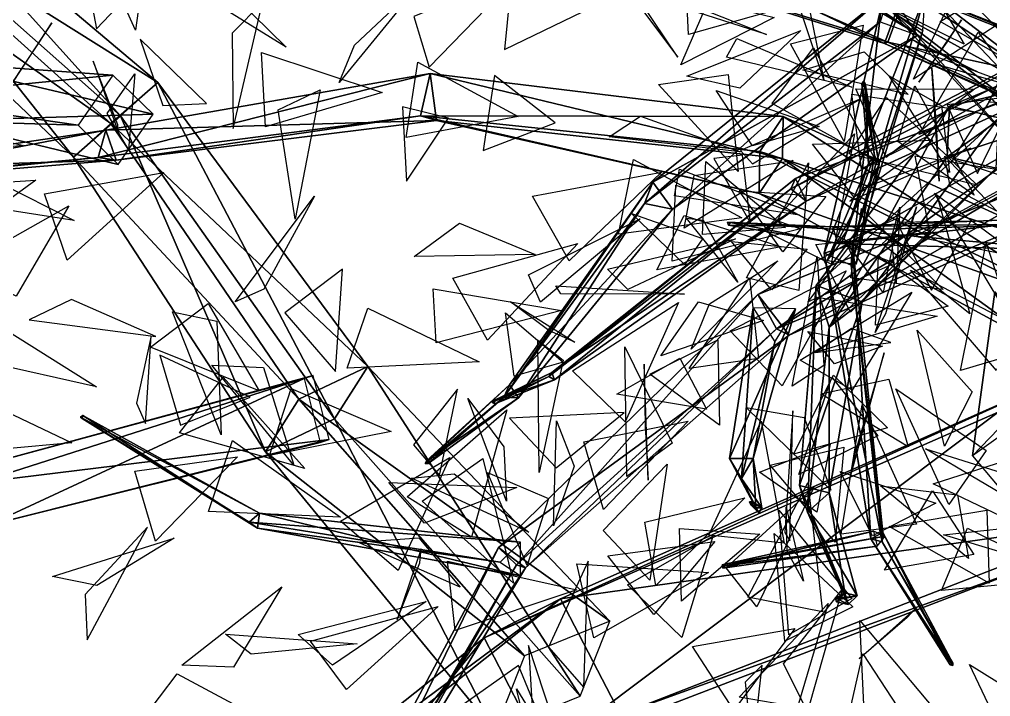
# Model space of a CAD drawing. Extents: x -154 to 171, y -158 to 169.
# Drawn here: x -75.54 to -37.24, y -8.36 to 18.35 of the extents above; entities that cross this region are included whole.
import ezdxf

# ---------------------------------------------------------------- set-up
doc = ezdxf.new("R2010")
doc.units = 0
doc.layers.add('Branches', color=15, linetype='CONTINUOUS')
doc.layers.add('Leaves', color=3, linetype='CONTINUOUS')

msp = doc.modelspace()

# ---------------------------------------------------------------- linework, layer by layer
at = {"layer": 'Branches', "color": 15}
for points in [[(-52.066509, 25.75106, 314.186584), (-52.203819, 24.988531, 314.282074), (-40.23373, 17.837292, 301.195007)], [(-52.066509, 25.75106, 314.186584), (-40.23373, 17.837292, 301.195007), (-39.773926, 19.485762, 300.795349)], [(-82.150711, 23.427803, 176.384674), (-81.130836, 25.178076, 178.014786), (-70.078987, 15.867599, 179.529648)], [(-81.130836, 25.178076, 178.014786), (-82.094101, 23.889957, 180.05777), (-71.551414, 14.541739, 182.021744)], [(-81.130836, 25.178076, 178.014786), (-71.551414, 14.541739, 182.021744), (-70.078987, 15.867599, 179.529648)], [(-52.203819, 24.988531, 314.282074), (-41.261868, 18.792524, 300.167633), (-40.23373, 17.837292, 301.195007)], [(-82.094101, 23.889957, 180.05777), (-83.113976, 22.139685, 178.427658), (-73.405525, 12.918018, 180.006241)], [(-82.094101, 23.889957, 180.05777), (-73.405525, 12.918018, 180.006241), (-71.551414, 14.541739, 182.021744)], [(-83.113976, 22.139685, 178.427658), (-82.150711, 23.427803, 176.384674), (-71.933098, 14.243878, 177.514145)], [(-82.150711, 23.427803, 176.384674), (-70.078987, 15.867599, 179.529648), (-71.933098, 14.243878, 177.514145)], [(-54.120152, 23.464525, 265.13681), (-54.262428, 21.480536, 264.576202), (-41.428101, 17.402689, 268.243652)], [(-54.120152, 23.464525, 265.13681), (-41.428101, 17.402689, 268.243652), (-40.650139, 19.526861, 268.360413)], [(-54.262428, 21.480536, 264.576202), (-53.739105, 22.889175, 263.188873), (-41.297386, 17.445723, 265.982666)], [(-53.739105, 22.889175, 263.188873), (-40.519424, 19.569895, 266.099426), (-41.297386, 17.445723, 265.982666)], [(-83.113976, 22.139685, 178.427658), (-71.933098, 14.243878, 177.514145), (-73.405525, 12.918018, 180.006241)], [(-54.262428, 21.480536, 264.576202), (-41.297386, 17.445723, 265.982666), (-41.428101, 17.402689, 268.243652)], [(-41.297386, 17.445723, 265.982666), (-40.519424, 19.569895, 266.099426), (-27.719301, 14.497187, 264.252625)], [(-40.519424, 19.569895, 266.099426), (-40.650139, 19.526861, 268.360413), (-27.474224, 14.258858, 267.100555)], [(-40.519424, 19.569895, 266.099426), (-27.474224, 14.258858, 267.100555), (-27.719301, 14.497187, 264.252625)], [(-50.884266, 11.087551, 274.020233), (-41.215485, 19.468288, 267.81427), (-41.590355, 18.259283, 266.169495)], [(-50.884266, 11.087551, 274.020233), (-50.556931, 11.936194, 275.019348), (-41.215485, 19.468288, 267.81427)], [(-50.556931, 11.936194, 275.019348), (-40.115448, 17.731304, 267.530884), (-41.215485, 19.468288, 267.81427)], [(-43.803493, 9.12958, 310.539917), (-39.816929, 19.312456, 301.477661), (-41.54641, 18.894297, 300.601227)], [(-43.803493, 9.12958, 310.539917), (-42.688122, 9.474907, 311.012054), (-39.816929, 19.312456, 301.477661)], [(-42.688122, 9.474907, 311.012054), (-39.906189, 17.908825, 300.079102), (-39.816929, 19.312456, 301.477661)], [(-40.650139, 19.526861, 268.360413), (-41.428101, 17.402689, 268.243652), (-28.604296, 11.62536, 266.977417)], [(-41.261868, 18.792524, 300.167633), (-39.773926, 19.485762, 300.795349), (-32.718643, 14.090823, 284.005066)], [(-40.650139, 19.526861, 268.360413), (-28.604296, 11.62536, 266.977417), (-27.474224, 14.258858, 267.100555)], [(-39.773926, 19.485762, 300.795349), (-40.23373, 17.837292, 301.195007), (-32.609459, 11.903148, 284.394928)], [(-39.773926, 19.485762, 300.795349), (-32.609459, 11.903148, 284.394928), (-32.718643, 14.090823, 284.005066)], [(-42.733593, 8.65823, 310.071533), (-43.803493, 9.12958, 310.539917), (-41.54641, 18.894297, 300.601227)], [(-42.733593, 8.65823, 310.071533), (-41.54641, 18.894297, 300.601227), (-39.906189, 17.908825, 300.079102)], [(-40.23373, 17.837292, 301.195007), (-41.261868, 18.792524, 300.167633), (-34.708183, 11.643952, 283.703552)], [(-41.261868, 18.792524, 300.167633), (-34.817368, 13.831628, 283.31369), (-34.708183, 11.643952, 283.703552)], [(-41.261868, 18.792524, 300.167633), (-32.718643, 14.090823, 284.005066), (-34.817368, 13.831628, 283.31369)], [(-45.111996, 11.661265, 168.582825), (-32.69685, 18.419437, 166.475189), (-32.920994, 17.752966, 164.875336)], [(-45.111996, 11.661265, 168.582825), (-44.933117, 12.074757, 169.50943), (-32.69685, 18.419437, 166.475189)], [(-44.933117, 12.074757, 169.50943), (-32.294109, 16.752464, 166.139114), (-32.69685, 18.419437, 166.475189)], [(-49.788574, 10.86835, 274.779846), (-50.884266, 11.087551, 274.020233), (-41.590355, 18.259283, 266.169495)], [(-49.788574, 10.86835, 274.779846), (-41.590355, 18.259283, 266.169495), (-40.115448, 17.731304, 267.530884)], [(-50.556931, 11.936194, 275.019348), (-49.788574, 10.86835, 274.779846), (-40.115448, 17.731304, 267.530884)], [(-44.507404, 11.174744, 169.244263), (-45.111996, 11.661265, 168.582825), (-32.920994, 17.752966, 164.875336)], [(-44.507404, 11.174744, 169.244263), (-32.920994, 17.752966, 164.875336), (-32.294109, 16.752464, 166.139114)], [(-42.688122, 9.474907, 311.012054), (-42.733593, 8.65823, 310.071533), (-39.906189, 17.908825, 300.079102)], [(-40.23373, 17.837292, 301.195007), (-34.708183, 11.643952, 283.703552), (-32.609459, 11.903148, 284.394928)], [(-41.428101, 17.402689, 268.243652), (-41.297386, 17.445723, 265.982666), (-28.849373, 11.863689, 264.129486)], [(-41.428101, 17.402689, 268.243652), (-28.849373, 11.863689, 264.129486), (-28.604296, 11.62536, 266.977417)], [(-41.297386, 17.445723, 265.982666), (-27.719301, 14.497187, 264.252625), (-28.849373, 11.863689, 264.129486)], [(-38.951305, 12.935794, 195.467804), (-32.430561, 17.59593, 183.859512), (-32.764942, 14.944407, 183.186234)], [(-38.951305, 12.935794, 195.467804), (-38.855732, 14.928988, 196.27774), (-32.430561, 17.59593, 183.859512)], [(-38.855732, 14.928988, 196.27774), (-30.017172, 16.990618, 185.044785), (-32.430561, 17.59593, 183.859512)], [(-38.855732, 14.928988, 196.27774), (-36.918232, 14.470412, 197.098572), (-30.017172, 16.990618, 185.044785)], [(-80.744225, 15.273217, 190.800751), (-79.006584, 16.663181, 191.575882), (-71.847694, 16.1556, 179.540054)], [(-79.006584, 16.663181, 191.575882), (-70.264824, 14.606652, 180.738495), (-71.847694, 16.1556, 179.540054)], [(-79.006584, 16.663181, 191.575882), (-78.785675, 14.346632, 191.726898), (-70.264824, 14.606652, 180.738495)], [(-44.933117, 12.074757, 169.50943), (-44.507404, 11.174744, 169.244263), (-32.294109, 16.752464, 166.139114)], [(-80.744225, 15.273217, 190.800751), (-71.847694, 16.1556, 179.540054), (-73.219688, 14.178966, 178.797394)], [(-72.43692, 12.903293, 186.243866), (-59.335308, 16.213713, 181.363678), (-59.715393, 14.550311, 180.263947)], [(-72.43692, 12.903293, 186.243866), (-72.12957, 13.982348, 186.925385), (-59.335308, 16.213713, 181.363678)], [(-72.12957, 13.982348, 186.925385), (-59.085926, 14.36434, 182.162689), (-59.335308, 16.213713, 181.363678)], [(-59.715393, 14.550311, 180.263947), (-59.335308, 16.213713, 181.363678), (-45.415279, 14.518165, 178.119186)], [(-59.335308, 16.213713, 181.363678), (-45.444016, 12.861035, 179.619186), (-45.415279, 14.518165, 178.119186)], [(-59.335308, 16.213713, 181.363678), (-59.085926, 14.36434, 182.162689), (-45.444016, 12.861035, 179.619186)], [(-71.933098, 14.243878, 177.514145), (-70.078987, 15.867599, 179.529648), (-61.795898, 4.665962, 177.743668)], [(-70.078987, 15.867599, 179.529648), (-71.551414, 14.541739, 182.021744), (-63.117672, 2.59178, 180.597412)], [(-70.078987, 15.867599, 179.529648), (-63.117672, 2.59178, 180.597412), (-61.795898, 4.665962, 177.743668)], [(-42.312202, 15.821299, 328.949524), (-42.237022, 15.91386, 328.89801), (-41.812569, 12.988262, 323.894287)], [(-42.183208, 15.815623, 328.963776), (-42.237022, 15.91386, 328.89801), (-42.312202, 15.821299, 328.949524)], [(-42.183208, 15.815623, 328.963776), (-42.312202, 15.821299, 328.949524), (-42.057224, 12.671518, 324.0354)], [(-42.312202, 15.821299, 328.949524), (-41.812569, 12.988262, 323.894287), (-42.057224, 12.671518, 324.0354)], [(-42.237022, 15.91386, 328.89801), (-41.630444, 12.631942, 324.04837), (-41.812569, 12.988262, 323.894287)], [(-42.237022, 15.91386, 328.89801), (-42.183208, 15.815623, 328.963776), (-41.630444, 12.631942, 324.04837)], [(-42.183208, 15.815623, 328.963776), (-42.057224, 12.671518, 324.0354), (-41.630444, 12.631942, 324.04837)], [(-78.785675, 14.346632, 191.726898), (-80.744225, 15.273217, 190.800751), (-73.219688, 14.178966, 178.797394)], [(-37.013805, 12.477219, 196.288635), (-38.951305, 12.935794, 195.467804), (-32.764942, 14.944407, 183.186234)], [(-78.785675, 14.346632, 191.726898), (-71.636818, 12.630017, 179.995834), (-70.264824, 14.606652, 180.738495)], [(-44.120865, 7.85248, 207.631439), (-36.918232, 14.470412, 197.098572), (-38.855732, 14.928988, 196.27774)], [(-43.60936, 6.211743, 206.754425), (-44.120865, 7.85248, 207.631439), (-38.855732, 14.928988, 196.27774)], [(-43.60936, 6.211743, 206.754425), (-38.855732, 14.928988, 196.27774), (-38.951305, 12.935794, 195.467804)], [(-78.785675, 14.346632, 191.726898), (-73.219688, 14.178966, 178.797394), (-71.636818, 12.630017, 179.995834)], [(-71.551414, 14.541739, 182.021744), (-73.405525, 12.918018, 180.006241), (-65.836029, 1.300448, 178.3311)], [(-73.405525, 12.918018, 180.006241), (-71.933098, 14.243878, 177.514145), (-64.514259, 3.374629, 175.477356)], [(-71.720322, 12.799969, 187.322586), (-72.43692, 12.903293, 186.243866), (-59.715393, 14.550311, 180.263947)], [(-72.12957, 13.982348, 186.925385), (-71.720322, 12.799969, 187.322586), (-59.085926, 14.36434, 182.162689)], [(-71.933098, 14.243878, 177.514145), (-61.795898, 4.665962, 177.743668), (-64.514259, 3.374629, 175.477356)], [(-71.720322, 12.799969, 187.322586), (-59.715393, 14.550311, 180.263947), (-59.085926, 14.36434, 182.162689)], [(-71.551414, 14.541739, 182.021744), (-65.836029, 1.300448, 178.3311), (-63.117672, 2.59178, 180.597412)], [(-59.085926, 14.36434, 182.162689), (-59.715393, 14.550311, 180.263947), (-46.365009, 11.480103, 178.121964)], [(-59.715393, 14.550311, 180.263947), (-46.336273, 13.137233, 176.621964), (-46.365009, 11.480103, 178.121964)], [(-59.715393, 14.550311, 180.263947), (-45.415279, 14.518165, 178.119186), (-46.336273, 13.137233, 176.621964)], [(-59.085926, 14.36434, 182.162689), (-46.365009, 11.480103, 178.121964), (-45.444016, 12.861035, 179.619186)], [(-46.413914, 7.499874, 287.37738), (-33.2285, 12.740628, 285.406219), (-34.388287, 14.315109, 284.183441)], [(-45.677807, 6.14099, 285.95874), (-46.413914, 7.499874, 287.37738), (-34.388287, 14.315109, 284.183441)], [(-46.336273, 13.137233, 176.621964), (-45.415279, 14.518165, 178.119186), (-33.356106, 8.979744, 172.946548)], [(-45.677807, 6.14099, 285.95874), (-34.388287, 14.315109, 284.183441), (-34.198326, 12.994147, 282.302399)], [(-45.415279, 14.518165, 178.119186), (-45.444016, 12.861035, 179.619186), (-33.518509, 6.941422, 174.915115)], [(-45.415279, 14.518165, 178.119186), (-33.518509, 6.941422, 174.915115), (-33.356106, 8.979744, 172.946548)], [(-44.120865, 7.85248, 207.631439), (-42.305992, 7.205564, 207.7341), (-36.918232, 14.470412, 197.098572)], [(-42.305992, 7.205564, 207.7341), (-37.013805, 12.477219, 196.288635), (-36.918232, 14.470412, 197.098572)], [(-82.607147, 11.971664, 196.055817), (-72.12957, 13.982348, 186.925385), (-72.43692, 12.903293, 186.243866)], [(-82.607147, 11.971664, 196.055817), (-82.342613, 12.463282, 196.263092), (-72.12957, 13.982348, 186.925385)], [(-82.342613, 12.463282, 196.263092), (-71.720322, 12.799969, 187.322586), (-72.12957, 13.982348, 186.925385)], [(-46.365009, 11.480103, 178.121964), (-46.336273, 13.137233, 176.621964), (-34.914505, 7.397146, 171.179306)], [(-46.336273, 13.137233, 176.621964), (-33.356106, 8.979744, 172.946548), (-34.914505, 7.397146, 171.179306)], [(-82.192863, 11.926301, 196.472519), (-82.607147, 11.971664, 196.055817), (-72.43692, 12.903293, 186.243866)], [(-82.342613, 12.463282, 196.263092), (-82.192863, 11.926301, 196.472519), (-71.720322, 12.799969, 187.322586)], [(-82.192863, 11.926301, 196.472519), (-72.43692, 12.903293, 186.243866), (-71.720322, 12.799969, 187.322586)], [(-73.405525, 12.918018, 180.006241), (-64.514259, 3.374629, 175.477356), (-65.836029, 1.300448, 178.3311)], [(-46.413914, 7.499874, 287.37738), (-45.186718, 5.901918, 287.961761), (-33.2285, 12.740628, 285.406219)], [(-45.444016, 12.861035, 179.619186), (-46.365009, 11.480103, 178.121964), (-35.076908, 5.358823, 173.147873)], [(-45.677807, 6.14099, 285.95874), (-34.198326, 12.994147, 282.302399), (-33.03854, 11.419666, 283.525177)], [(-45.444016, 12.861035, 179.619186), (-35.076908, 5.358823, 173.147873), (-33.518509, 6.941422, 174.915115)], [(-45.186718, 5.901918, 287.961761), (-33.03854, 11.419666, 283.525177), (-33.2285, 12.740628, 285.406219)], [(-41.630444, 12.631942, 324.04837), (-42.057224, 12.671518, 324.0354), (-43.677399, 8.837318, 310.665161)], [(-42.057224, 12.671518, 324.0354), (-43.010338, 9.723418, 310.36142), (-43.677399, 8.837318, 310.665161)], [(-43.60936, 6.211743, 206.754425), (-38.951305, 12.935794, 195.467804), (-37.013805, 12.477219, 196.288635)], [(-42.057224, 12.671518, 324.0354), (-41.812569, 12.988262, 323.894287), (-43.010338, 9.723418, 310.36142)], [(-41.812569, 12.988262, 323.894287), (-42.537472, 8.70198, 310.596924), (-43.010338, 9.723418, 310.36142)], [(-41.812569, 12.988262, 323.894287), (-41.630444, 12.631942, 324.04837), (-42.537472, 8.70198, 310.596924)], [(-41.630444, 12.631942, 324.04837), (-43.677399, 8.837318, 310.665161), (-42.537472, 8.70198, 310.596924)], [(-42.305992, 7.205564, 207.7341), (-43.60936, 6.211743, 206.754425), (-37.013805, 12.477219, 196.288635)], [(-56.435429, 3.456102, 284.589813), (-50.556931, 11.936194, 275.019348), (-50.884266, 11.087551, 274.020233)], [(-56.435429, 3.456102, 284.589813), (-56.205372, 3.93313, 284.938202), (-50.556931, 11.936194, 275.019348)], [(-56.205372, 3.93313, 284.938202), (-49.788574, 10.86835, 274.779846), (-50.556931, 11.936194, 275.019348)], [(-54.662338, 4.260094, 175.887589), (-44.933117, 12.074757, 169.50943), (-45.111996, 11.661265, 168.582825)], [(-54.662338, 4.260094, 175.887589), (-54.545074, 4.424111, 176.127121), (-44.933117, 12.074757, 169.50943)], [(-54.545074, 4.424111, 176.127121), (-44.507404, 11.174744, 169.244263), (-44.933117, 12.074757, 169.50943)], [(-54.433762, 4.139607, 176.058609), (-54.662338, 4.260094, 175.887589), (-45.111996, 11.661265, 168.582825)], [(-54.433762, 4.139607, 176.058609), (-45.111996, 11.661265, 168.582825), (-44.507404, 11.174744, 169.244263)], [(-54.545074, 4.424111, 176.127121), (-54.433762, 4.139607, 176.058609), (-44.507404, 11.174744, 169.244263)], [(-46.365009, 11.480103, 178.121964), (-34.914505, 7.397146, 171.179306), (-35.076908, 5.358823, 173.147873)], [(-45.186718, 5.901918, 287.961761), (-45.677807, 6.14099, 285.95874), (-33.03854, 11.419666, 283.525177)], [(-55.854008, 3.422722, 284.840179), (-56.435429, 3.456102, 284.589813), (-50.884266, 11.087551, 274.020233)], [(-56.205372, 3.93313, 284.938202), (-55.854008, 3.422722, 284.840179), (-49.788574, 10.86835, 274.779846)], [(-55.854008, 3.422722, 284.840179), (-50.884266, 11.087551, 274.020233), (-49.788574, 10.86835, 274.779846)], [(-47.575962, 10.234467, 208.194138), (-47.613888, 10.356921, 208.173126), (-43.455322, 10.163807, 197.808853)], [(-47.613888, 10.356921, 208.173126), (-42.875854, 10.042057, 198.180603), (-43.455322, 10.163807, 197.808853)], [(-47.613888, 10.356921, 208.173126), (-47.496803, 10.333023, 208.22406), (-42.875854, 10.042057, 198.180603)], [(-47.496803, 10.333023, 208.22406), (-47.613888, 10.356921, 208.173126), (-47.575962, 10.234467, 208.194138)], [(-43.264297, 9.512162, 197.941589), (-43.455322, 10.163807, 197.808853), (-34.219933, 10.530819, 187.057068)], [(-43.455322, 10.163807, 197.808853), (-33.291386, 10.311857, 188.103958), (-34.219933, 10.530819, 187.057068)], [(-43.264297, 9.512162, 197.941589), (-34.219933, 10.530819, 187.057068), (-34.007915, 9.230416, 187.535446)], [(-47.496803, 10.333023, 208.22406), (-47.575962, 10.234467, 208.194138), (-43.264297, 9.512162, 197.941589)], [(-47.575962, 10.234467, 208.194138), (-43.455322, 10.163807, 197.808853), (-43.264297, 9.512162, 197.941589)], [(-47.496803, 10.333023, 208.22406), (-43.264297, 9.512162, 197.941589), (-42.875854, 10.042057, 198.180603)], [(-43.455322, 10.163807, 197.808853), (-42.875854, 10.042057, 198.180603), (-33.291386, 10.311857, 188.103958)], [(-42.875854, 10.042057, 198.180603), (-43.264297, 9.512162, 197.941589), (-34.007915, 9.230416, 187.535446)], [(-42.875854, 10.042057, 198.180603), (-34.007915, 9.230416, 187.535446), (-33.291386, 10.311857, 188.103958)], [(-41.959412, -2.143458, 318.898834), (-42.688122, 9.474907, 311.012054), (-43.803493, 9.12958, 310.539917)], [(-41.492504, -1.89111, 319.009857), (-42.733593, 8.65823, 310.071533), (-42.688122, 9.474907, 311.012054)], [(-41.959412, -2.143458, 318.898834), (-41.492504, -1.89111, 319.009857), (-42.688122, 9.474907, 311.012054)], [(-41.510494, -2.255078, 318.615967), (-43.803493, 9.12958, 310.539917), (-42.733593, 8.65823, 310.071533)], [(-41.510494, -2.255078, 318.615967), (-41.959412, -2.143458, 318.898834), (-43.803493, 9.12958, 310.539917)], [(-41.492504, -1.89111, 319.009857), (-41.510494, -2.255078, 318.615967), (-42.733593, 8.65823, 310.071533)], [(-44.775551, -0.029869, 219.331696), (-42.305992, 7.205564, 207.7341), (-44.120865, 7.85248, 207.631439)], [(-44.460861, -1.090427, 218.836029), (-44.775551, -0.029869, 219.331696), (-44.120865, 7.85248, 207.631439)], [(-44.460861, -1.090427, 218.836029), (-44.120865, 7.85248, 207.631439), (-43.60936, 6.211743, 206.754425)], [(-56.6395, -2.477332, 287.647247), (-45.186718, 5.901918, 287.961761), (-46.413914, 7.499874, 287.37738)], [(-55.929283, -3.158244, 286.678711), (-56.6395, -2.477332, 287.647247), (-46.413914, 7.499874, 287.37738)], [(-55.929283, -3.158244, 286.678711), (-46.413914, 7.499874, 287.37738), (-45.677807, 6.14099, 285.95874)], [(-34.545963, 4.676399, 174.547104), (-37.068512, 7.609795, 173.152908), (-37.955021, 1.142244, 157.260422)], [(-37.068512, 7.609795, 173.152908), (-34.130859, 3.876416, 156.056793), (-37.955021, 1.142244, 157.260422)], [(-47.062679, 0.238992, 299.649323), (-47.537399, 1.030638, 299.861481), (-46.598545, 6.973526, 287.220764)], [(-47.537399, 1.030638, 299.861481), (-44.935989, 6.933925, 287.374023), (-46.598545, 6.973526, 287.220764)], [(-47.537399, 1.030638, 299.861481), (-46.600307, 1.031693, 299.883667), (-44.935989, 6.933925, 287.374023)], [(-47.062679, 0.238992, 299.649323), (-46.598545, 6.973526, 287.220764), (-45.7439, 5.635331, 286.703125)], [(-46.600307, 1.031693, 299.883667), (-45.7439, 5.635331, 286.703125), (-44.935989, 6.933925, 287.374023)], [(-44.775551, -0.029869, 219.331696), (-43.608414, -0.316551, 219.173264), (-42.305992, 7.205564, 207.7341)], [(-43.608414, -0.316551, 219.173264), (-43.60936, 6.211743, 206.754425), (-42.305992, 7.205564, 207.7341)], [(-55.575504, -3.286673, 287.992218), (-55.929283, -3.158244, 286.678711), (-45.677807, 6.14099, 285.95874)], [(-55.575504, -3.286673, 287.992218), (-45.677807, 6.14099, 285.95874), (-45.186718, 5.901918, 287.961761)], [(-43.608414, -0.316551, 219.173264), (-44.460861, -1.090427, 218.836029), (-43.60936, 6.211743, 206.754425)], [(-56.6395, -2.477332, 287.647247), (-55.575504, -3.286673, 287.992218), (-45.186718, 5.901918, 287.961761)], [(-46.600307, 1.031693, 299.883667), (-47.062679, 0.238992, 299.649323), (-45.7439, 5.635331, 286.703125)], [(-64.514259, 3.374629, 175.477356), (-61.795898, 4.665962, 177.743668), (-52.260159, -5.389519, 171.21344)], [(-61.795898, 4.665962, 177.743668), (-63.117672, 2.59178, 180.597412), (-53.425972, -8.348752, 174.317123)], [(-61.795898, 4.665962, 177.743668), (-53.425972, -8.348752, 174.317123), (-52.260159, -5.389519, 171.21344)], [(-34.545963, 4.676399, 174.547104), (-37.955021, 1.142244, 157.260422), (-34.96917, -2.418447, 158.658569)], [(-77.842941, 0.530321, 179.122833), (-63.948654, 4.309521, 179.306793), (-64.311676, 4.182767, 176.732224)], [(-77.842941, 0.530321, 179.122833), (-77.140221, 0.085703, 181.43808), (-63.948654, 4.309521, 179.306793)], [(-77.140221, 0.085703, 181.43808), (-63.320255, 1.783642, 179.342545), (-63.948654, 4.309521, 179.306793)], [(-57.212959, -6.044036, 169.620956), (-33.85297, 4.516674, 159.523743), (-36.94162, 2.859244, 154.402237)], [(-57.212959, -6.044036, 169.620956), (-54.195148, -4.509834, 173.474731), (-33.85297, 4.516674, 159.523743)], [(-56.891342, 3.240955, 178.532379), (-54.545074, 4.424111, 176.127121), (-54.662338, 4.260094, 175.887589)], [(-56.891342, 3.240955, 178.532379), (-56.82872, 3.315583, 178.618301), (-54.545074, 4.424111, 176.127121)], [(-56.792599, 3.19199, 178.601135), (-56.891342, 3.240955, 178.532379), (-54.662338, 4.260094, 175.887589)], [(-56.82872, 3.315583, 178.618301), (-54.433762, 4.139607, 176.058609), (-54.545074, 4.424111, 176.127121)], [(-56.792599, 3.19199, 178.601135), (-54.662338, 4.260094, 175.887589), (-54.433762, 4.139607, 176.058609)], [(-54.195148, -4.509834, 173.474731), (-32.158409, -1.401275, 160.313126), (-33.85297, 4.516674, 159.523743)], [(-76.799553, -1.61366, 179.728256), (-77.842941, 0.530321, 179.122833), (-64.311676, 4.182767, 176.732224)], [(-76.799553, -1.61366, 179.728256), (-64.311676, 4.182767, 176.732224), (-63.683273, 1.656889, 176.767975)], [(-59.54184, 0.834551, 293.614868), (-56.205372, 3.93313, 284.938202), (-56.435429, 3.456102, 284.589813)], [(-59.54184, 0.834551, 293.614868), (-59.487713, 0.940136, 293.667755), (-56.205372, 3.93313, 284.938202)], [(-59.487713, 0.940136, 293.667755), (-55.854008, 3.422722, 284.840179), (-56.205372, 3.93313, 284.938202)], [(-56.82872, 3.315583, 178.618301), (-56.792599, 3.19199, 178.601135), (-54.433762, 4.139607, 176.058609)], [(-59.419796, 0.829742, 293.659119), (-59.54184, 0.834551, 293.614868), (-56.435429, 3.456102, 284.589813)], [(-59.419796, 0.829742, 293.659119), (-56.435429, 3.456102, 284.589813), (-55.854008, 3.422722, 284.840179)], [(-65.836029, 1.300448, 178.3311), (-64.514259, 3.374629, 175.477356), (-55.620819, -6.756978, 168.647293)], [(-64.514259, 3.374629, 175.477356), (-52.260159, -5.389519, 171.21344), (-55.620819, -6.756978, 168.647293)], [(-59.487713, 0.940136, 293.667755), (-59.419796, 0.829742, 293.659119), (-55.854008, 3.422722, 284.840179)], [(-56.82872, 3.315583, 178.618301), (-56.891342, 3.240955, 178.532379), (-56.792599, 3.19199, 178.601135)], [(-73.122856, 2.658757, 302.452423), (-73.031799, 2.730313, 302.511292), (-66.073456, -1.121373, 296.968475)], [(-73.063286, 2.613517, 302.558624), (-73.031799, 2.730313, 302.511292), (-73.122856, 2.658757, 302.452423)], [(-73.031799, 2.730313, 302.511292), (-73.063286, 2.613517, 302.558624), (-66.148911, -1.72196, 297.13736)], [(-73.031799, 2.730313, 302.511292), (-66.148911, -1.72196, 297.13736), (-66.073456, -1.121373, 296.968475)], [(-54.851643, -10.595896, 169.489685), (-57.212959, -6.044036, 169.620956), (-36.94162, 2.859244, 154.402237)], [(-54.851643, -10.595896, 169.489685), (-36.94162, 2.859244, 154.402237), (-35.247059, -3.058705, 155.19162)], [(-73.063286, 2.613517, 302.558624), (-73.122856, 2.658757, 302.452423), (-66.477051, -1.479612, 296.659332)], [(-73.122856, 2.658757, 302.452423), (-66.073456, -1.121373, 296.968475), (-66.477051, -1.479612, 296.659332)], [(-73.063286, 2.613517, 302.558624), (-66.477051, -1.479612, 296.659332), (-66.148911, -1.72196, 297.13736)], [(-63.117672, 2.59178, 180.597412), (-65.836029, 1.300448, 178.3311), (-56.786633, -9.716209, 171.750977)], [(-63.117672, 2.59178, 180.597412), (-56.786633, -9.716209, 171.750977), (-53.425972, -8.348752, 174.317123)], [(-77.140221, 0.085703, 181.43808), (-76.799553, -1.61366, 179.728256), (-63.320255, 1.783642, 179.342545)], [(-76.799553, -1.61366, 179.728256), (-63.683273, 1.656889, 176.767975), (-63.320255, 1.783642, 179.342545)], [(-65.836029, 1.300448, 178.3311), (-55.620819, -6.756978, 168.647293), (-56.786633, -9.716209, 171.750977)], [(-59.54184, 0.834551, 293.614868), (-59.419796, 0.829742, 293.659119), (-59.487713, 0.940136, 293.667755)], [(-46.49337, -0.913067, 313.665253), (-46.600307, 1.031693, 299.883667), (-47.537399, 1.030638, 299.861481)], [(-46.380428, -1.113206, 313.672272), (-47.537399, 1.030638, 299.861481), (-47.062679, 0.238992, 299.649323)], [(-46.380428, -1.113206, 313.672272), (-46.49337, -0.913067, 313.665253), (-47.537399, 1.030638, 299.861481)], [(-46.266171, -0.913762, 313.677612), (-47.062679, 0.238992, 299.649323), (-46.600307, 1.031693, 299.883667)], [(-46.49337, -0.913067, 313.665253), (-46.266171, -0.913762, 313.677612), (-46.600307, 1.031693, 299.883667)], [(-46.266171, -0.913762, 313.677612), (-46.380428, -1.113206, 313.672272), (-47.062679, 0.238992, 299.649323)], [(-42.981392, -4.262183, 232.484604), (-43.608414, -0.316551, 219.173264), (-44.775551, -0.029869, 219.331696)], [(-42.850327, -4.733751, 232.410645), (-44.775551, -0.029869, 219.331696), (-44.460861, -1.090427, 218.836029)], [(-42.850327, -4.733751, 232.410645), (-42.981392, -4.262183, 232.484604), (-44.775551, -0.029869, 219.331696)], [(-42.50407, -4.390294, 232.456757), (-44.460861, -1.090427, 218.836029), (-43.608414, -0.316551, 219.173264)], [(-42.981392, -4.262183, 232.484604), (-42.50407, -4.390294, 232.456757), (-43.608414, -0.316551, 219.173264)], [(-46.749859, -0.681537, 315.575562), (-46.621567, -0.681004, 315.595978), (-46.266171, -0.913762, 313.677612)], [(-46.687618, -0.792764, 315.600647), (-46.621567, -0.681004, 315.595978), (-46.749859, -0.681537, 315.575562)], [(-46.687618, -0.792764, 315.600647), (-46.749859, -0.681537, 315.575562), (-46.49337, -0.913067, 313.665253)], [(-46.749859, -0.681537, 315.575562), (-46.266171, -0.913762, 313.677612), (-46.49337, -0.913067, 313.665253)], [(-46.621567, -0.681004, 315.595978), (-46.687618, -0.792764, 315.600647), (-46.380428, -1.113206, 313.672272)], [(-46.621567, -0.681004, 315.595978), (-46.380428, -1.113206, 313.672272), (-46.266171, -0.913762, 313.677612)], [(-66.477051, -1.479612, 296.659332), (-66.073456, -1.121373, 296.968475), (-55.778152, -2.26402, 287.614532)], [(-66.073456, -1.121373, 296.968475), (-66.148911, -1.72196, 297.13736), (-55.78318, -3.597804, 287.824799)], [(-66.073456, -1.121373, 296.968475), (-55.78318, -3.597804, 287.824799), (-55.778152, -2.26402, 287.614532)], [(-46.687618, -0.792764, 315.600647), (-46.49337, -0.913067, 313.665253), (-46.380428, -1.113206, 313.672272)], [(-42.50407, -4.390294, 232.456757), (-42.850327, -4.733751, 232.410645), (-44.460861, -1.090427, 218.836029)], [(-66.148911, -1.72196, 297.13736), (-66.477051, -1.479612, 296.659332), (-56.582958, -3.060425, 286.878845)], [(-66.477051, -1.479612, 296.659332), (-55.778152, -2.26402, 287.614532), (-56.582958, -3.060425, 286.878845)], [(-54.195148, -4.509834, 173.474731), (-51.833832, -9.061693, 173.34346), (-32.158409, -1.401275, 160.313126)], [(-51.833832, -9.061693, 173.34346), (-35.247059, -3.058705, 155.19162), (-32.158409, -1.401275, 160.313126)], [(-66.148911, -1.72196, 297.13736), (-56.582958, -3.060425, 286.878845), (-55.78318, -3.597804, 287.824799)], [(-47.792389, -3.29191, 325.994843), (-47.821774, -3.165483, 325.989563), (-41.854431, -1.830859, 318.712219)], [(-47.821774, -3.165483, 325.989563), (-41.393486, -2.026179, 319.075104), (-41.854431, -1.830859, 318.712219)], [(-47.792389, -3.29191, 325.994843), (-41.854431, -1.830859, 318.712219), (-41.714497, -2.432609, 318.737335)], [(-38.833878, -7.112631, 324.481232), (-41.492504, -1.89111, 319.009857), (-41.959412, -2.143458, 318.898834)], [(-38.728687, -7.037481, 324.493958), (-41.510494, -2.255078, 318.615967), (-41.492504, -1.89111, 319.009857)], [(-38.833878, -7.112631, 324.481232), (-38.728687, -7.037481, 324.493958), (-41.492504, -1.89111, 319.009857)], [(-47.821774, -3.165483, 325.989563), (-47.724918, -3.206536, 326.065765), (-41.393486, -2.026179, 319.075104)], [(-47.724918, -3.206536, 326.065765), (-41.714497, -2.432609, 318.737335), (-41.393486, -2.026179, 319.075104)], [(-38.729046, -7.134634, 324.407715), (-41.959412, -2.143458, 318.898834), (-41.510494, -2.255078, 318.615967)], [(-38.729046, -7.134634, 324.407715), (-38.833878, -7.112631, 324.481232), (-41.959412, -2.143458, 318.898834)], [(-38.728687, -7.037481, 324.493958), (-38.729046, -7.134634, 324.407715), (-41.510494, -2.255078, 318.615967)], [(-63.225342, -14.763278, 289.727905), (-55.575504, -3.286673, 287.992218), (-56.6395, -2.477332, 287.647247)], [(-62.903008, -15.118496, 289.269653), (-63.225342, -14.763278, 289.727905), (-56.6395, -2.477332, 287.647247)], [(-62.903008, -15.118496, 289.269653), (-56.6395, -2.477332, 287.647247), (-55.929283, -3.158244, 286.678711)], [(-47.724918, -3.206536, 326.065765), (-47.792389, -3.29191, 325.994843), (-41.714497, -2.432609, 318.737335)], [(-51.833832, -9.061693, 173.34346), (-54.851643, -10.595896, 169.489685), (-35.247059, -3.058705, 155.19162)], [(-63.225342, -14.763278, 289.727905), (-62.637836, -15.039202, 289.86499), (-55.575504, -3.286673, 287.992218)], [(-62.637836, -15.039202, 289.86499), (-62.903008, -15.118496, 289.269653), (-55.929283, -3.158244, 286.678711)], [(-62.637836, -15.039202, 289.86499), (-55.929283, -3.158244, 286.678711), (-55.575504, -3.286673, 287.992218)], [(-47.724918, -3.206536, 326.065765), (-47.821774, -3.165483, 325.989563), (-47.792389, -3.29191, 325.994843)], [(-70.569283, -16.641489, 189.922379), (-54.195148, -4.509834, 173.474731), (-57.212959, -6.044036, 169.620956)], [(-70.569283, -16.641489, 189.922379), (-67.537384, -15.072274, 192.106781), (-54.195148, -4.509834, 173.474731)], [(-67.537384, -15.072274, 192.106781), (-51.833832, -9.061693, 173.34346), (-54.195148, -4.509834, 173.474731)], [(-43.353184, -4.492716, 239.562943), (-42.50407, -4.390294, 232.456757), (-42.981392, -4.262183, 232.484604)], [(-43.320107, -4.618335, 239.563889), (-43.353184, -4.492716, 239.562943), (-42.981392, -4.262183, 232.484604)], [(-43.353184, -4.492716, 239.562943), (-43.228165, -4.526899, 239.571701), (-42.50407, -4.390294, 232.456757)], [(-43.353184, -4.492716, 239.562943), (-43.320107, -4.618335, 239.563889), (-43.228165, -4.526899, 239.571701)], [(-43.320107, -4.618335, 239.563889), (-42.981392, -4.262183, 232.484604), (-42.850327, -4.733751, 232.410645)], [(-43.228165, -4.526899, 239.571701), (-43.320107, -4.618335, 239.563889), (-42.850327, -4.733751, 232.410645)], [(-43.228165, -4.526899, 239.571701), (-42.850327, -4.733751, 232.410645), (-42.50407, -4.390294, 232.456757)], [(-68.716888, -20.245325, 189.836365), (-70.569283, -16.641489, 189.922379), (-57.212959, -6.044036, 169.620956)], [(-68.716888, -20.245325, 189.836365), (-57.212959, -6.044036, 169.620956), (-54.851643, -10.595896, 169.489685)], [(-38.833878, -7.112631, 324.481232), (-38.729046, -7.134634, 324.407715), (-38.728687, -7.037481, 324.493958)]]:
    msp.add_3dface(points, dxfattribs=at)
at = {"layer": 'Leaves', "color": 3}
for points in [[(-70.964088, 17.931427, 181.140778), (-72.818794, 22.02236, 183.800537), (-70.555534, 20.897583, 185.41687)], [(-36.179012, 17.207186, 286.282074), (-39.725792, 20.793644, 287.626587), (-37.038116, 21.945473, 288.29718)], [(-49.577957, 16.857172, 180.262146), (-52.466019, 21.17083, 180.811172), (-51.985443, 20.09808, 183.571289)], [(-69.623283, 21.014063, 263.571594), (-73.033524, 20.813517, 267.518768), (-72.492371, 17.977966, 266.702179)], [(-43.815235, 15.961473, 178.378952), (-45.459206, 20.907503, 178.669052), (-44.655056, 20.10216, 181.444794)], [(-65.018936, 17.259121, 183.177704), (-69.446358, 20.005154, 182.850281), (-68.320663, 20.507496, 185.585327)], [(-38.281181, 17.379431, 194.060043), (-42.538475, 19.481422, 196.22963), (-40.177769, 20.597166, 197.706848)], [(-40.281315, 15.986238, 327.242645), (-38.146404, 20.493361, 328.784729), (-36.716713, 18.311018, 330.265717)], [(-55.755661, 20.21488, 266.035583), (-59.983311, 18.465851, 268.549133), (-59.374561, 16.469849, 266.393799)], [(-44.211643, 19.159878, 266.249176), (-49.148136, 17.760607, 265.288391), (-49.258232, 19.984468, 267.29895)], [(-59.717079, 19.790848, 261.348175), (-62.925247, 15.865269, 260.104187), (-62.328171, 17.331219, 257.555756)], [(-35.258453, 15.992686, 282.731384), (-39.231003, 18.265209, 285.242249), (-36.751492, 19.767899, 286.012939)], [(-51.760048, 19.430386, 267.336914), (-56.192467, 19.30637, 270.091614), (-56.412323, 17.159588, 268.007629)], [(-46.078918, 17.760506, 271.941223), (-50.462345, 19.171604, 274.39978), (-48.405354, 18.6696, 276.525055)], [(-67.10257, 14.048653, 181.834427), (-65.954872, 19.010204, 182.981522), (-67.146919, 17.806547, 185.457458)], [(-45.775383, 18.426027, 263.037354), (-49.449936, 16.55691, 259.835144), (-48.381519, 19.052307, 258.557861)], [(-74.254089, 18.217863, 261.303436), (-76.967064, 14.152135, 263.136353), (-77.049904, 13.964904, 260.143341)], [(-43.013958, 13.530559, 318.004517), (-45.127094, 17.37982, 320.82724), (-42.260239, 18.128742, 320.357941)], [(-38.955658, 17.45179, 303.045654), (-38.386307, 18.335777, 308.158813), (-40.072174, 15.868554, 307.893005)], [(-44.720116, 17.908026, 304.835175), (-47.124344, 15.64429, 308.878113), (-49.218914, 16.113708, 306.782288)], [(-40.049919, 13.814914, 322.857086), (-37.730309, 17.8507, 325.219666), (-36.00005, 15.450705, 325.715881)], [(-32.613171, 14.860714, 267.844269), (-37.308823, 15.089254, 270.113342), (-36.016514, 17.763586, 270.535126)], [(-68.161476, 15.033055, 187.847687), (-70.776451, 17.563955, 191.590195), (-69.885963, 14.955259, 192.774139)], [(-42.708294, 15.674067, 167.769226), (-47.656879, 16.860083, 166.60524), (-47.247185, 17.6001, 169.483521)], [(-35.789227, 15.550595, 285.379639), (-40.636627, 17.33536, 286.132874), (-39.542587, 16.64328, 288.839172)], [(-39.961811, 17.318367, 305.981415), (-40.392284, 17.595808, 311.176392), (-37.759007, 16.279724, 310.598663)], [(-61.231693, 15.470304, 178.671982), (-65.83139, 14.109441, 176.612671), (-65.988899, 17.045229, 177.20961)], [(-41.74646, 12.762606, 173.017441), (-45.850422, 15.03124, 170.723801), (-44.219776, 17.232986, 171.945816)], [(-40.491077, 15.387473, 199.366959), (-44.642853, 16.352995, 202.380341), (-42.219505, 17.076435, 203.994034)], [(-71.653534, 14.189754, 189.795776), (-72.633743, 16.696291, 194.268631), (-71.658073, 13.958176, 195.010788)], [(-55.868595, 14.525054, 177.052765), (-60.283611, 13.691939, 174.395035), (-59.831413, 16.657637, 174.407364)], [(-72.072395, 14.640603, 186.726532), (-70.980568, 16.20603, 191.585266), (-71.237869, 13.218567, 191.679443)], [(-54.4049, 14.275086, 183.497284), (-56.802723, 16.140402, 187.742401), (-57.254925, 13.174705, 187.730072)], [(-47.199253, 12.353751, 206.639542), (-50.333508, 15.787856, 209.013016), (-47.592701, 16.180828, 210.167816)], [(-38.863834, 12.308637, 194.666382), (-41.238262, 16.119156, 197.329468), (-39.180954, 14.937142, 199.165314)], [(-39.551205, 16.429707, 269.5242), (-39.380695, 14.198022, 274.240204), (-39.270599, 11.974159, 272.229645)], [(-37.88298, 11.419408, 176.629395), (-40.901993, 13.529701, 180.328339), (-40.227737, 15.731779, 178.405777)], [(-64.665077, 10.473325, 176.121429), (-65.337402, 14.780126, 173.249237), (-63.676933, 15.574342, 175.61821)], [(-43.99609, 14.129664, 328.092926), (-46.628052, 13.357526, 332.534393), (-48.057743, 15.539868, 331.053406)], [(-37.775997, 14.691492, 188.078552), (-42.335705, 12.45048, 189.277252), (-42.70993, 15.406532, 189.626114)], [(-37.879688, 15.603058, 164.280167), (-41.361866, 12.909354, 161.475098), (-42.559788, 15.615297, 161.967911)], [(-42.425053, 15.19214, 267.524384), (-47.10144, 13.172751, 268.666077), (-46.62561, 12.650814, 265.750397)], [(-37.764595, 11.816312, 188.925552), (-42.832317, 13.050364, 189.138397), (-41.34605, 15.272529, 190.499634)], [(-36.266224, 15.318677, 169.763657), (-38.952808, 14.979548, 174.226532), (-37.754887, 12.273605, 173.733719)], [(-33.885437, 11.198043, 184.613708), (-38.733521, 12.821382, 183.559738), (-37.202644, 15.226869, 184.492508)], [(-58.610752, 14.460522, 184.329758), (-60.433968, 14.905051, 189.200912), (-60.276459, 11.969263, 188.603973)], [(-75.372391, 13.375553, 176.781906), (-80.331642, 12.901567, 175.222702), (-78.838646, 14.197411, 172.966217)], [(-47.119785, 13.132716, 169.718994), (-52.279461, 13.712218, 170.259277), (-51.042316, 14.531, 172.866776)], [(-42.610924, 13.830958, 301.851288), (-43.519859, 8.695882, 301.617096), (-46.153137, 10.011966, 302.194824)], [(-39.510769, 13.590103, 291.861237), (-42.61562, 11.338446, 295.402405), (-44.259834, 13.434412, 294.022736)], [(-38.015728, 13.272364, 267.522247), (-42.220848, 11.700922, 270.186371), (-42.793026, 11.181332, 267.287628)], [(-47.049179, 10.523701, 201.335373), (-51.908401, 9.884952, 203.132584), (-51.318092, 12.823133, 203.269028)], [(-45.018311, 12.787026, 307.30603), (-49.32431, 10.122014, 308.573364), (-48.93335, 12.193771, 310.707611)], [(-45.330509, 10.138329, 313.941589), (-48.603096, 9.86124, 317.999115), (-48.46664, 12.748886, 317.197327)], [(-47.022507, 12.991167, 275.54715), (-48.154552, 12.860421, 280.641388), (-46.705074, 10.309686, 280.014679)], [(-44.424042, 12.694131, 269.142822), (-44.806599, 7.652077, 270.439484), (-46.86359, 8.154082, 268.314209)], [(-35.587002, 12.205125, 277.36438), (-39.654266, 10.018839, 279.799042), (-40.213608, 12.962957, 279.660095)], [(-38.839169, 11.763128, 204.323578), (-39.043339, 12.959623, 209.400665), (-36.991791, 10.790404, 209.108047)], [(-73.379166, 10.414591, 177.045853), (-78.530243, 11.215761, 176.772827), (-77.338196, 12.419418, 174.29689)], [(-69.847725, 12.305982, 183.107178), (-73.65567, 8.858746, 182.176514), (-74.546158, 11.467442, 180.992569)], [(-50.220566, 12.328524, 270.847565), (-53.854504, 8.828312, 269.508514), (-55.303982, 11.379047, 270.135223)], [(-44.780865, 10.623481, 285.497833), (-49.710686, 11.397051, 283.965363), (-49.505909, 12.441434, 286.770233)], [(-74.884293, 12.014497, 186.01767), (-79.09893, 8.948274, 186.309296), (-80.0746, 11.686389, 185.567139)], [(-40.226635, 9.79257, 313.564941), (-36.326912, 11.926489, 316.301453), (-36.463367, 9.038843, 317.103241)], [(-44.737659, 10.086383, 196.084549), (-49.798229, 8.819806, 196.275391), (-49.65155, 11.811624, 196.441254)], [(-43.733421, 11.367892, 323.865875), (-45.4259, 9.188936, 328.297333), (-47.156158, 11.588932, 327.801117)], [(-39.448631, 11.492571, 307.542297), (-36.48204, 9.29995, 311.235748), (-36.873005, 7.228192, 309.101501)], [(-63.906895, 11.375811, 183.800598), (-65.90239, 7.713441, 186.93988), (-67.028084, 7.2111, 184.204834)], [(-38.055737, 6.74261, 162.086441), (-41.520069, 9.50114, 164.850281), (-39.361816, 11.412274, 164.019913)], [(-73.593971, 10.997174, 179.997833), (-75.663658, 7.428931, 183.196899), (-77.926918, 8.553708, 181.580566)], [(-39.113705, 7.700635, 172.527451), (-42.75367, 8.152775, 176.241776), (-42.335304, 10.897804, 175.106094)], [(-40.161564, 10.958596, 168.61908), (-41.381737, 6.739748, 171.440872), (-41.791431, 5.999731, 168.562592)], [(-41.151279, 9.73206, 199.304276), (-40.817589, 10.938858, 204.37204), (-40.964268, 7.947041, 204.206177)], [(-51.060722, 10.483215, 178.042999), (-54.985497, 7.201758, 179.08136), (-55.466072, 8.274509, 176.321243)], [(-48.588268, 9.694514, 174.123932), (-51.380375, 10.684144, 178.422165), (-49.298836, 8.665637, 179.192123)], [(-45.49638, 9.375667, 205.963898), (-50.404919, 8.474659, 207.495041), (-49.31741, 10.610557, 209.299271)], [(-49.231998, 10.506781, 277.901215), (-48.576385, 10.4366, 283.079559), (-47.210232, 7.99165, 282.004456)], [(-42.973778, 9.622459, 203.110916), (-40.889397, 10.516917, 207.812546), (-41.479706, 7.578735, 207.676102)], [(-38.017902, 10.394567, 288.583435), (-40.933414, 10.343127, 292.913239), (-39.567707, 7.676307, 292.761871)], [(-55.19363, 9.082935, 280.330414), (-59.975948, 8.993958, 282.421234), (-58.180664, 10.311624, 284.431396)], [(-39.599934, 9.965442, 281.870483), (-42.768604, 6.808066, 279.179657), (-44.134312, 9.474887, 279.331024)], [(-47.29311, 9.701226, 177.570206), (-51.545219, 7.699716, 179.842545), (-52.349369, 8.505058, 177.066803)], [(-45.880432, 7.686108, 291.432617), (-47.450413, 9.592571, 296.031586), (-44.471054, 9.283365, 296.198364)], [(-53.517139, 9.50885, 274.725433), (-57.079479, 5.693286, 274.690216), (-58.445633, 8.138235, 275.76532)], [(-41.023575, 8.735914, 179.307877), (-42.815689, 9.411798, 184.163956), (-44.446335, 7.210052, 182.94194)], [(-37.415276, 9.529231, 197.374252), (-35.996284, 5.223552, 199.962234), (-38.419632, 4.500111, 198.348541)], [(-45.634918, 8.825478, 311.565704), (-49.052162, 5.342776, 313.421295), (-48.318981, 7.135939, 315.711945)], [(-44.084034, 9.000554, 169.576202), (-43.82169, 4.702519, 172.527145), (-45.058834, 3.883737, 169.919647)], [(-41.656284, 9.026294, 319.110229), (-38.916016, 7.033864, 323.081512), (-41.782871, 6.284942, 323.550812)], [(-63.07296, 4.46483, 182.5784), (-62.790859, 8.498227, 185.880234), (-65.064095, 6.777427, 186.813644)], [(-42.931919, 8.429879, 200.339142), (-45.460533, 3.893227, 200.863419), (-47.512081, 6.062446, 201.156036)], [(-40.402153, 8.459743, 310.177094), (-36.267227, 6.293609, 312.513824), (-37.000408, 4.500446, 310.223175)], [(-46.747921, 8.154037, 206.997482), (-46.388508, 4.97564, 211.122833), (-49.129314, 4.582668, 209.968033)], [(-54.161266, 6.866445, 173.421112), (-59.097317, 5.590928, 172.299301), (-59.215534, 7.724033, 174.405457)], [(-49.303699, 7.509178, 286.756287), (-54.189377, 7.524364, 284.917816), (-54.387249, 7.845601, 287.894012)], [(-70.155014, 5.840201, 181.522736), (-73.486069, 7.296123, 185.268997), (-75.146538, 6.501906, 182.900024)], [(-40.340282, 7.594346, 193.285645), (-42.692734, 3.724049, 195.881165), (-44.750042, 4.906063, 194.045319)], [(-39.342682, 6.642056, 171.784088), (-44.347454, 5.159095, 171.728699), (-44.089832, 7.398074, 169.748642)], [(-66.085503, 3.698978, 173.829651), (-70.370987, 5.428304, 171.401886), (-68.097748, 7.149104, 170.468475)], [(-57.404438, 4.844115, 176.614624), (-62.615417, 4.600309, 176.805008), (-61.800922, 6.954436, 178.476746)], [(-54.659065, 6.075115, 285.234344), (-56.171055, 7.212071, 290.09967), (-53.635925, 5.625102, 290.333435)], [(-49.541424, 7.179957, 170.108612), (-51.646648, 2.471796, 169.301605), (-53.728188, 4.490302, 168.531647)], [(-46.197712, 6.471946, 211.082245), (-50.24004, 5.074657, 214.075104), (-48.758003, 7.211516, 215.570892)], [(-72.491943, 3.853953, 177.128067), (-76.832901, 4.833396, 174.399185), (-76.905586, 6.622727, 176.806061)], [(-67.584152, 1.963833, 298.411743), (-69.50238, 6.812345, 298.661407), (-67.750809, 6.453154, 301.070343)], [(-56.021008, 4.280499, 288.772522), (-56.364403, 6.775785, 293.344788), (-54.095451, 4.828986, 293.593445)], [(-42.723629, 6.154022, 315.901062), (-44.144894, 5.209012, 320.83429), (-41.170761, 5.601622, 320.854156)], [(-70.568092, 2.414995, 303.14447), (-70.337494, 5.87378, 307.047516), (-70.922829, 3.207538, 308.291931)], [(-43.393845, 4.76566, 216.168152), (-44.447384, 6.037576, 221.120148), (-41.505928, 5.463573, 220.98465)], [(-40.139446, 6.093646, 206.620331), (-37.963692, 3.654497, 210.690536), (-39.051201, 1.518599, 208.886307)], [(-55.043056, 0.481033, 174.034378), (-55.099686, 5.699783, 173.927399), (-54.089851, 4.904032, 176.637939)], [(-51.666233, 5.437423, 279.569733), (-49.790634, 1.640655, 282.62204), (-51.585918, 0.322989, 280.611877)], [(-47.926487, 2.348469, 304.541321), (-50.671406, 4.362324, 308.498566), (-47.990871, 5.708942, 308.535461)], [(-66.436066, 3.453657, 182.030212), (-69.998466, 5.106374, 185.469376), (-69.186996, 2.34842, 186.326828)], [(-48.441757, 2.982254, 300.064728), (-51.97588, 3.564546, 303.862244), (-49.497589, 4.994278, 304.764435)], [(-41.441299, 5.19858, 287.273956), (-42.595665, 1.216195, 290.445404), (-42.800442, 0.171812, 287.640533)], [(-64.712784, 0.767079, 295.598572), (-67.952614, 4.708839, 296.701324), (-65.915916, 4.625449, 298.902435)], [(-50.894299, 4.749228, 175.748779), (-50.855579, 2.306213, 180.361816), (-50.737362, 0.173108, 178.255661)], [(-64.28437, 0.636086, 172.509445), (-69.230415, 2.038909, 171.604568), (-67.499237, 4.23795, 170.524185)], [(-45.016232, 1.202325, 309.298462), (-43.439037, 4.315893, 313.180237), (-41.300236, 2.244414, 312.813507)], [(-44.796253, 0.401992, 314.207031), (-43.493389, 4.232493, 317.505493), (-41.680084, 1.920282, 318.110138)], [(-73.470482, 1.654551, 300.149902), (-78.666664, 1.178607, 300.302185), (-78.081329, 3.844849, 299.05777)], [(-43.939487, 3.576877, 295.285034), (-41.253143, 4.159134, 299.7229), (-40.483612, 1.488513, 298.593475)], [(-60.880268, 2.096641, 291.835876), (-65.671371, 1.146871, 293.677979), (-64.819511, 3.789819, 294.813385)], [(-58.969566, 0.366491, 180.476974), (-58.262066, 3.769392, 184.371811), (-59.993244, 1.570351, 185.452194)], [(-40.979275, 3.777372, 209.7612), (-37.409801, 1.351799, 212.698105), (-38.891838, -0.785059, 211.202316)], [(-56.331352, -0.650997, 290.066101), (-57.860294, 3.394301, 292.989777), (-56.438526, 1.49343, 294.824249)], [(-42.298489, 3.142541, 311.770569), (-40.159546, -1.561286, 311.029663), (-43.133678, -1.953895, 311.009796)], [(-56.311523, 2.949972, 281.939301), (-57.706253, -2.072731, 282.217133), (-60.241383, -0.485761, 281.983368)], [(-51.695602, 2.840536, 289.969849), (-56.216343, 2.61913, 292.570587), (-54.366203, 0.660222, 293.889557)], [(-43.535198, -0.219378, 321.503845), (-46.876827, 3.038009, 323.843262), (-44.584679, 2.646629, 325.738739)], [(-45.040257, 2.914084, 287.535706), (-45.351116, -1.893442, 289.545959), (-45.153244, -2.214679, 286.569763)], [(-54.353642, 2.512856, 178.411102), (-53.661148, 0.734446, 183.269867), (-54.475643, -1.619681, 181.598129)], [(-49.159611, 2.505118, 294.262573), (-52.506248, -0.979891, 296.238617), (-53.27578, 1.690731, 297.368042)], [(-46.284866, 2.500997, 289.044373), (-45.375183, -2.308219, 290.859314), (-48.354542, -1.999013, 290.692535)], [(-62.878407, -1.284251, 290.518402), (-68.078064, -1.056096, 290.116486), (-67.133667, 1.735149, 290.679565)], [(-44.094589, -1.079964, 229.027191), (-46.350384, 0.495672, 233.463272), (-43.559437, 1.595859, 233.477325)], [(-43.369614, -2.268024, 233.070068), (-45.929131, 0.762565, 236.463364), (-43.025177, 1.482288, 236.684845)], [(-39.803814, 1.414803, 317.448853), (-36.82798, 0.472417, 321.632904), (-35.624596, -1.065104, 319.355194)], [(-66.942673, 1.09549, 174.924652), (-70.17099, -2.231934, 172.525452), (-70.98246, 0.526019, 171.667999)], [(-58.564415, 1.067771, 286.827454), (-60.603867, -3.392177, 288.61618), (-62.872818, -1.445378, 288.367523)], [(-56.049133, -3.886322, 167.80307), (-59.652111, -0.649972, 165.855103), (-57.26339, 1.030927, 166.539642)], [(-49.997368, 0.805337, 284.565063), (-50.673164, -3.765595, 282.136108), (-52.523304, -1.806687, 280.817139)], [(-36.632805, 0.953012, 169.838623), (-36.833023, -1.246778, 174.568405), (-39.5051, 0.0339, 174.099503)], [(-55.448978, -1.868777, 171.72406), (-60.069572, 0.256155, 172.900818), (-58.387058, 0.42469, 175.378876)], [(-57.075008, 0.473179, 292.759888), (-54.666759, -0.541712, 297.278778), (-55.518623, -3.184659, 296.143372)], [(-39.398342, -0.735322, 159.778656), (-41.899578, -2.012961, 164.178818), (-43.16634, 0.512126, 163.169235)], [(-55.926758, -0.114045, 285.362946), (-59.560638, -1.514925, 281.886963), (-60.963203, 0.081829, 284.004333)], [(-44.451859, 0.077317, 213.061249), (-43.871174, -5.01746, 214.039017), (-46.81263, -4.443457, 214.174515)], [(-44.20335, -0.106898, 316.151611), (-46.461506, -4.813349, 316.159882), (-47.66489, -3.275828, 318.437592)], [(-41.578686, -0.048902, 219.171341), (-38.541267, -0.401682, 223.40213), (-38.108017, -2.912295, 221.818115)], [(-41.416576, -3.377712, 238.214005), (-39.52895, -0.240342, 241.934723), (-37.902412, -2.759537, 242.024307)], [(-46.935734, -0.514463, 218.444016), (-50.446007, -3.984544, 220.14299), (-50.879257, -1.473931, 221.727005)], [(-45.591141, -1.005369, 298.553497), (-42.717312, -4.490413, 301.169891), (-45.195602, -5.920145, 300.2677)], [(-45.265049, -2.625928, 326.270599), (-45.302502, -0.887727, 331.192719), (-44.62355, -3.807342, 331.314667)], [(-41.235172, -1.647968, 223.286758), (-37.385033, -1.012132, 226.754044), (-37.298912, -3.882814, 225.887009)], [(-70.490326, -1.673198, 181.297531), (-72.940086, -4.327348, 185.06636), (-72.867401, -6.116679, 182.659485)], [(-46.332813, -1.947398, 223.771805), (-49.423817, -4.595017, 227.040726), (-49.509937, -1.724335, 227.907761)], [(-34.148403, -3.706002, 242.23645), (-39.176308, -4.179279, 240.915024), (-38.150784, -1.719492, 239.53743)], [(-39.100601, -1.986037, 319.858856), (-35.190624, -1.564734, 323.291718), (-34.253834, -3.437884, 321.143768)], [(-69.432022, -2.112661, 299.147522), (-72.479378, -3.978331, 302.953156), (-74.230949, -3.61914, 300.54422)], [(-58.15955, -4.046125, 176.096848), (-62.19751, -2.267024, 178.886047), (-59.783512, -2.097173, 180.659119)], [(-48.107723, -2.239065, 314.038391), (-50.515366, -5.126278, 317.660187), (-52.328671, -2.814068, 317.055542)], [(-48.189106, -2.029423, 309.048584), (-49.419415, -6.025421, 312.174011), (-51.558216, -3.953942, 312.540741)], [(-45.769428, -1.927625, 303.896057), (-42.67762, -4.823909, 306.946014), (-45.358154, -6.170527, 306.909119)], [(-59.751392, -3.078347, 294.167206), (-59.695961, -2.532168, 299.358429), (-60.640354, -5.323413, 298.795349)], [(-53.555141, -4.152152, 163.920715), (-58.359097, -5.753782, 162.653137), (-58.649811, -3.016881, 163.846802)], [(-53.115227, -3.01747, 289.414886), (-54.677883, -6.40893, 293.062653), (-53.275318, -8.005683, 290.945282)], [(-48.360172, -3.461545, 323.497284), (-52.881588, -6.036836, 323.915192), (-53.560539, -3.11722, 323.793243)], [(-65.192047, -4.034604, 295.860107), (-67.096443, -7.20203, 299.546661), (-69.133141, -7.118639, 297.345551)], [(-43.090599, -4.138903, 319.996124), (-44.463985, -8.94693, 321.495026), (-45.400776, -7.07378, 323.642975)], [(-59.500362, -4.612584, 286.300812), (-63.184753, -7.1209, 283.583527), (-64.546135, -5.907941, 285.96582)], [(-59.023415, -4.806672, 287.846436), (-62.638699, -8.077637, 289.712067), (-64.060471, -6.176765, 287.877594)], [(-43.642811, -4.684273, 320.712097), (-44.86005, -8.778749, 323.712708), (-47.152199, -8.387368, 321.81723)], [(-40.53476, -5.24058, 324.870514), (-42.417988, -6.871098, 329.457977), (-40.227764, -4.91493, 330.071442)], [(-42.399818, -5.360491, 227.5578), (-39.384888, -8.947909, 229.857925), (-42.175835, -10.048096, 229.843872)], [(-44.964962, -5.678976, 237.92662), (-47.369789, -8.8995, 241.257538), (-48.996326, -6.380306, 241.167953)], [(-62.21669, -6.274775, 174.723633), (-66.398598, -6.687801, 177.820572), (-67.408432, -5.892049, 175.110031)], [(-55.465244, -6.344588, 289.488556), (-55.252731, -9.896974, 293.307648), (-53.891346, -11.109932, 290.925354)], [(-42.280487, -6.671065, 233.098022), (-40.238171, -9.784809, 236.756363), (-43.142124, -10.504532, 236.534882)], [(-55.216415, -8.703739, 176.726501), (-55.851974, -7.134365, 181.664429), (-58.240696, -8.815264, 180.979889)], [(-46.250614, -7.121837, 172.508728), (-46.915115, -7.787671, 177.643417), (-46.624401, -10.524572, 176.449753)], [(-38.06916, -7.088122, 321.959015), (-33.649342, -9.844329, 322.303314), (-35.839565, -11.800497, 321.68985)], [(-65.635254, -9.433702, 181.336884), (-70.71048, -9.296511, 182.55069), (-69.31427, -7.466171, 184.47435)], [(-55.661121, -9.18611, 181.801407), (-55.930386, -8.047941, 186.888855), (-54.367283, -10.598082, 186.657578)]]:
    msp.add_3dface(points, dxfattribs=at)

doc.saveas('drawing.dxf')
